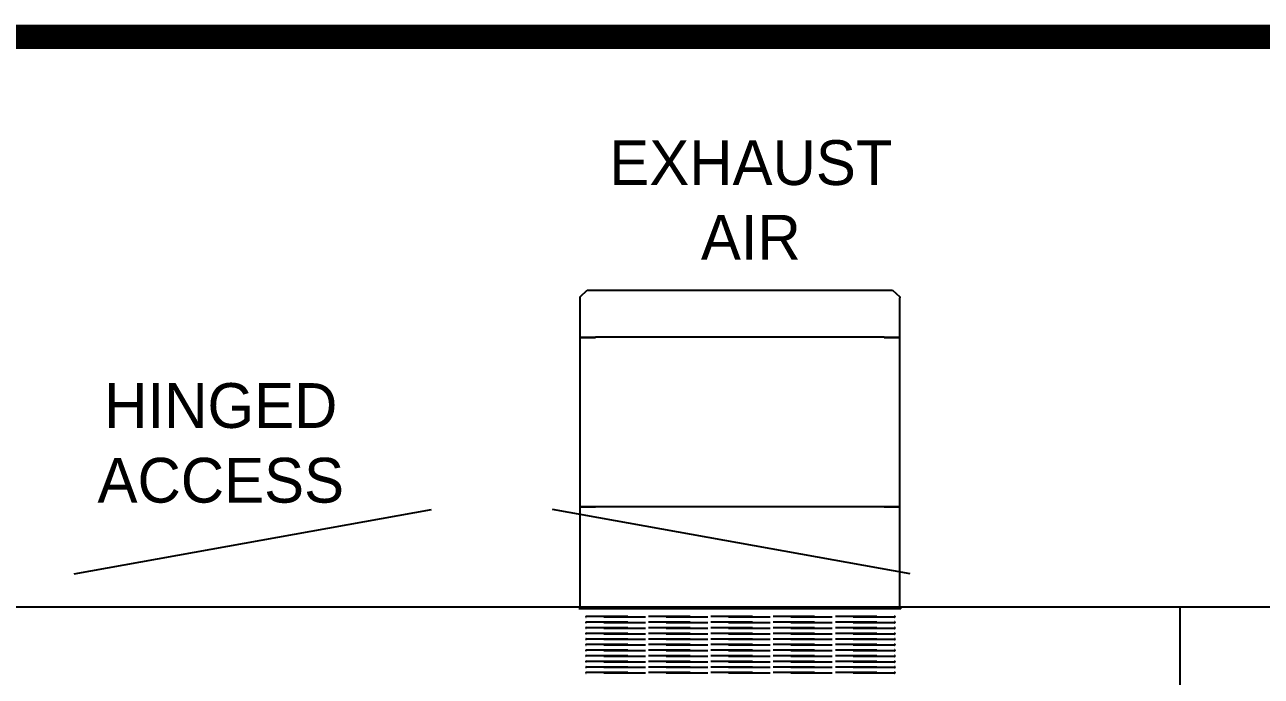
# Model space of a CAD drawing. Header units: inches. Extents: x -229 to 371, y -110 to 269.
# Drawn here: x 65.5 to 140, y 224.8 to 264.1 of the extents above; entities that cross this region are included whole.
import ezdxf

# ---------------------------------------------------------------- set-up
doc = ezdxf.new("R2010")
doc.units = ezdxf.units.IN
doc.header["$MEASUREMENT"] = 0
doc.linetypes.add('HIDDEN', pattern=[0.375, 0.25, -0.125])
doc.layers.get('0').update_dxf_attribs({"color": 10})

msp = doc.modelspace()

# ---------------------------------------------------------------- linework, layer by layer
at = {"color": 1, "ltscale": 5}
for p, q in [((98.94896, 247.69185), (99.38546, 248.09512)), ((99.38546, 248.09512), (117.76246, 248.09512)), ((117.76246, 248.09512), (118.19896, 247.69185)), ((98.94896, 247.63502), (98.94896, 247.69185)), ((98.94896, 228.98812), (98.94896, 247.57636)), ((98.94996, 247.57729), (98.94996, 247.63503)), ((98.94996, 245.23369), (98.94996, 247.57729)), ((118.19796, 247.57729), (118.19796, 247.63503)), ((118.19796, 245.23369), (118.19796, 247.57729)), ((118.19896, 247.69185), (118.19896, 247.63502)), ((118.19896, 228.98812), (118.19896, 247.57636)), ((98.94996, 245.23369), (99.88646, 245.23369)), ((98.94996, 245.23332), (98.94996, 245.23369)), ((98.94996, 235.04929), (98.94996, 245.23332)), ((99.88646, 245.23332), (98.94996, 245.23332)), ((99.88646, 245.28256), (117.26146, 245.28256)), ((99.88646, 245.28219), (117.26146, 245.28219)), ((99.88646, 245.23369), (99.88646, 245.23332)), ((118.19796, 245.23369), (117.26146, 245.23369)), ((117.26146, 245.23369), (117.26146, 245.23332)), ((117.26146, 245.23332), (118.19796, 245.23332)), ((118.19796, 245.23332), (118.19796, 245.23369)), ((118.19796, 235.04929), (118.19796, 245.23332)), ((98.94996, 235.04874), (98.94896, 235.04874)), ((98.94996, 235.04929), (99.88646, 235.04929)), ((98.94996, 228.98812), (98.94996, 235.04874)), ((99.88646, 235.04874), (98.94996, 235.04874)), ((99.88646, 235.06764), (117.26146, 235.06764)), ((99.88646, 235.06709), (117.26146, 235.06709)), ((118.19796, 235.04929), (117.26146, 235.04929)), ((117.26146, 235.04874), (118.19796, 235.04874)), ((118.19796, 228.98812), (118.19796, 235.04874)), ((118.19796, 235.04874), (118.19896, 235.04874)), ((170.43448, 228.98712), (-4.69052, 228.98712)), ((98.88546, 228.92462), (118.26246, 228.92462)), ((118.26146, 228.98812), (118.19896, 228.98812)), ((118.26246, 228.98712), (118.26246, 228.92462)), ((135.05948, 228.98712), (135.05948, 108.98712))]:
    msp.add_line(p, q, dxfattribs=at)
at = {"ltscale": 5}
for p, q in [((68.48139, 231.0062), (90.00672, 234.87464)), ((118.82293, 231.0062), (97.29761, 234.87464))]:
    msp.add_line(p, q, dxfattribs=at)
at = {"color": 1, "linetype": 'HIDDEN', "ltscale": 10}
for p, q in [((99.10246, 228.98087), (99.10246, 228.92462)), ((118.11496, 228.98087), (99.10246, 228.98087)), ((118.11496, 228.98087), (99.10246, 228.98087)), ((118.11496, 228.92462), (99.10246, 228.92462)), ((118.11496, 228.92462), (99.10246, 228.92462)), ((108.60871, 228.92462), (108.57396, 228.92462)), ((108.60871, 228.92462), (108.57396, 228.92462)), ((108.60871, 228.92462), (108.60871, 228.92462)), ((108.60871, 228.92462), (108.60871, 228.92462)), ((118.11496, 228.98087), (118.11496, 228.92462)), ((118.11496, 228.98087), (118.11496, 228.92462)), ((99.32746, 228.4465), (117.88996, 228.4465)), ((117.88996, 228.39025), (99.32746, 228.39025)), ((99.32746, 228.109), (117.88996, 228.109)), ((117.88996, 228.05275), (99.32746, 228.05275)), ((99.32746, 227.7715), (117.88996, 227.7715)), ((117.88996, 227.71525), (99.32746, 227.71525)), ((99.32746, 227.434), (117.88996, 227.434)), ((117.88996, 227.37775), (99.32746, 227.37775)), ((99.32746, 227.0965), (117.88996, 227.0965)), ((117.88996, 227.04025), (99.32746, 227.04025)), ((99.32746, 226.759), (117.88996, 226.759)), ((117.88996, 226.70275), (99.32746, 226.70275)), ((99.32746, 226.4215), (117.88996, 226.4215)), ((117.88996, 226.36525), (99.32746, 226.36525)), ((99.32746, 226.084), (117.88996, 226.084)), ((117.88996, 226.02775), (99.32746, 226.02775)), ((99.32746, 225.7465), (117.88996, 225.7465)), ((117.88996, 225.69025), (99.32746, 225.69025)), ((99.32746, 225.409), (117.88996, 225.409)), ((117.88996, 225.35275), (99.32746, 225.35275)), ((99.32746, 225.0715), (117.88996, 225.0715)), ((117.88996, 225.01525), (99.32746, 225.01525))]:
    msp.add_line(p, q, dxfattribs=at)
at = {"const_width": 1.458}
msp.add_lwpolyline([(-219.07435, -101.1422), (364.12565, -101.1422), (364.12565, 263.3578), (-219.07435, 263.3578), (-219.07435, -101.1422)], dxfattribs=at)
at = {"color": 1, "ltscale": 5}
for centre, radius, start, end in [((98.94992, 247.57632), 0.000964, 87.8239048, 177.6445143), ((118.19799, 247.57632), 0.000964, 2.3554857, 92.1760952), ((98.94992, 245.23273), 0.000964, 87.8239048, 177.6445143), ((98.94978, 245.23246), 0.000884, 78.7217105, 159.3887829), ((118.19799, 245.23273), 0.000964, 2.3554857, 92.1760952), ((118.19813, 245.23246), 0.000884, 20.6112171, 101.2782895), ((98.94978, 235.04843), 0.000884, 78.7217105, 159.3887829), ((118.19813, 235.04843), 0.000884, 20.6112171, 101.2782895)]:
    msp.add_arc(centre, radius, start, end, dxfattribs=at)
at = {"color": 1, "linetype": 'HIDDEN', "ltscale": 10}
for centre, start, end in [((99.32746, 228.41837), 90, 270), ((99.32746, 228.08087), 90, 270), ((117.88996, 228.41837), 270, 90), ((117.88996, 228.08087), 270, 90), ((99.32746, 227.74337), 90, 270), ((99.32746, 227.40587), 90, 270), ((99.32746, 227.06837), 90, 270), ((117.88996, 227.74337), 270, 90), ((117.88996, 227.40587), 270, 90), ((117.88996, 227.06837), 270, 90), ((99.32746, 226.73087), 90, 270), ((99.32746, 226.39337), 90, 270), ((117.88996, 226.73087), 270, 90), ((117.88996, 226.39337), 270, 90), ((99.32746, 226.05587), 90, 270), ((99.32746, 225.71837), 90, 270), ((117.88996, 226.05587), 270, 90), ((117.88996, 225.71837), 270, 90), ((99.32746, 225.38087), 90, 270), ((99.32746, 225.04337), 90, 270), ((117.88996, 225.38087), 270, 90), ((117.88996, 225.04337), 270, 90)]:
    msp.add_arc(centre, 0.02813, start, end, dxfattribs=at)
at = {"color": 1, "ltscale": 5}
msp.add_open_spline([(118.26246, 228.92462), (118.25504, 228.92538), (118.24024, 228.92689), (118.22072, 228.93863), (118.20636, 228.95576), (118.19972, 228.97343), (118.19915, 228.98446), (118.19896, 228.98812)], degree=3, knots=[0, 0, 0, 0, 0.22304975, 0.44513133, 0.66721256, 0.8892936, 1, 1, 1, 1], dxfattribs=at)
msp.add_open_spline([(118.26246, 228.98712), (118.26146, 228.98812)], degree=1, dxfattribs=at)

# ---------------------------------------------------------------- texts
at = {"color": 1, "ltscale": 5, "char_height": 2.7}
for s, insert, attachment_point in [('EXHAUST\\PAIR', (109.23685, 257.12913), 2), ('HINGED\\PACCESS', (77.31831, 238.87443), 5)]:
    msp.add_mtext(s, dxfattribs=dict(at, insert=insert, attachment_point=attachment_point))

doc.saveas('drawing.dxf')
